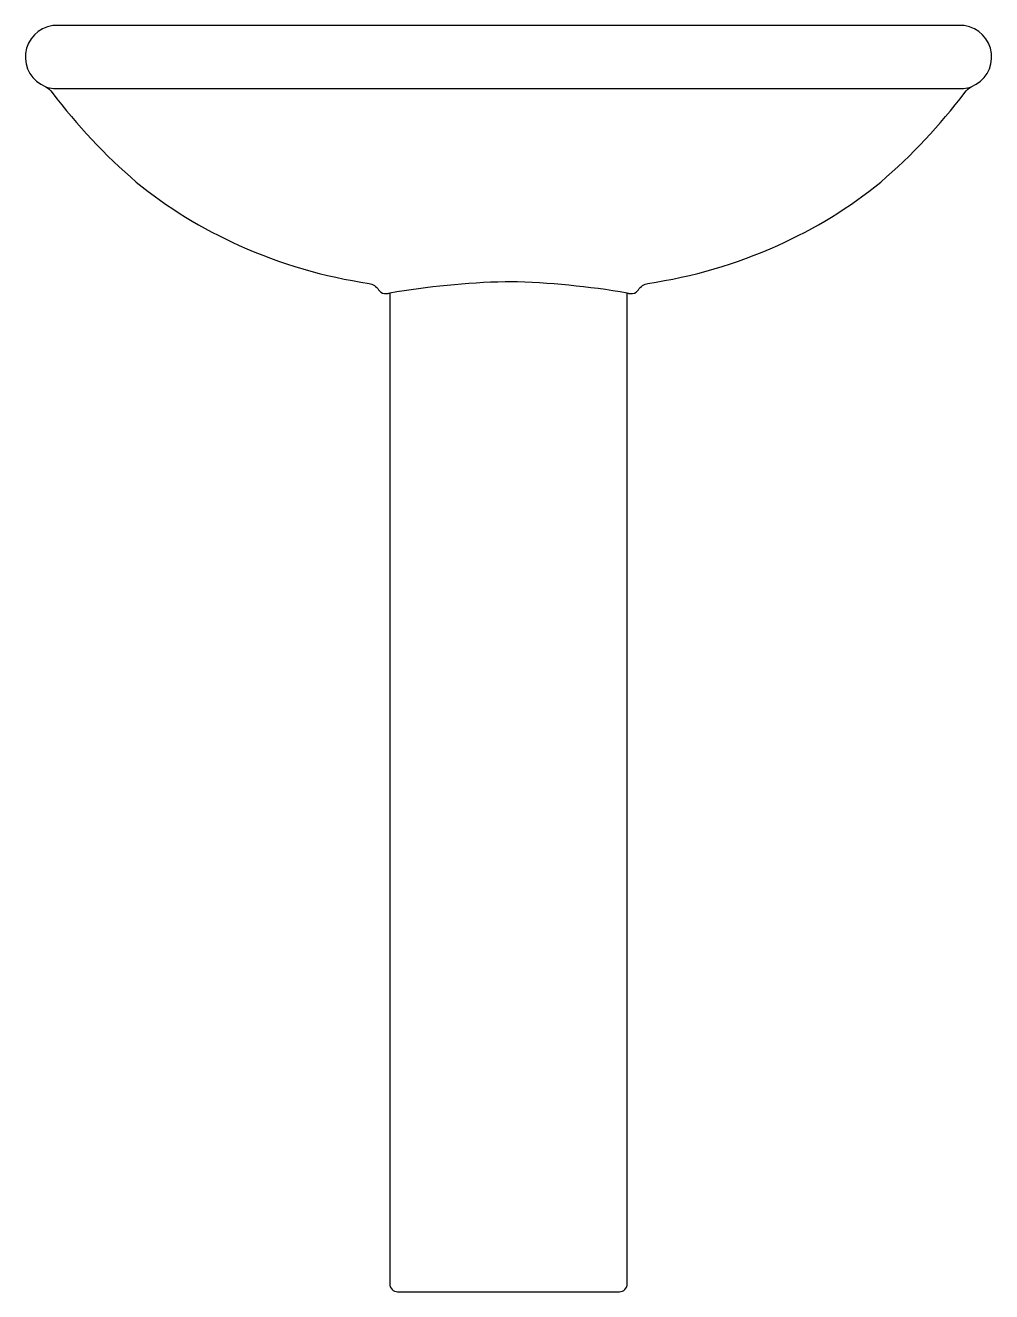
# Model space of a CAD drawing. Extents: x -0.309 to 0.309, y -0.001 to 0.81.
import ezdxf

# ---------------------------------------------------------------- set-up
doc = ezdxf.new("R2010")
doc.units = 0
doc.header["$LTSCALE"] = 0.5
doc.layers.get('0').update_dxf_attribs({"linetype": 'CONTINUOUS'})

msp = doc.modelspace()

# ---------------------------------------------------------------- linework, layer by layer
msp.add_lwpolyline([(0, -0.00101), (0.07096, -0.00101, 0.414214), (0.07603, 0.00405), (0.07603, 0.63848, -0.001012), (0.07806, 0.63813, 0.278163), (0.08268, 0.64004), (0.08312, 0.64066, -0.198576), (0.08921, 0.64472, 0.069944), (0.17233, 0.66905, 0.067017), (0.23822, 0.7096, 0.054509), (0.29195, 0.76687, -0.104847), (0.29619, 0.77067, 0.772082), (0.29171, 0.80986, 0.036547), (0.29033, 0.80995), (0.21136, 0.80995), (0, 0.80995), (-0.21136, 0.80995), (-0.29033, 0.80995, 0.036547), (-0.29171, 0.80986, 0.772082), (-0.29619, 0.77067, -0.104847), (-0.29195, 0.76687, 0.054509), (-0.23822, 0.7096, 0.067017), (-0.17233, 0.66905, 0.069944), (-0.08921, 0.64472, -0.198576), (-0.08312, 0.64066), (-0.08268, 0.64004, 0.278163), (-0.07806, 0.63813, -0.001012), (-0.07603, 0.63848), (-0.07603, 0.00405, 0.414214), (-0.07096, -0.00101)], format="xyb", close=True)
for points in [[(-0.29619, 0.77067, 0.064534), (-0.2911, 0.76942, 0.046224), (-0.29073, 0.76941), (0, 0.76941), (0.29073, 0.76941, 0.046224), (0.2911, 0.76942, 0.064534), (0.29619, 0.77067, 0.064534)], [(0.07603, 0.63848, 0.037131), (0.00096, 0.64571), (-0.00217, 0.64569, 0.036534), (-0.07603, 0.63848, 0.037602)]]:
    msp.add_lwpolyline(points, format="xyb")

doc.saveas('drawing.dxf')
